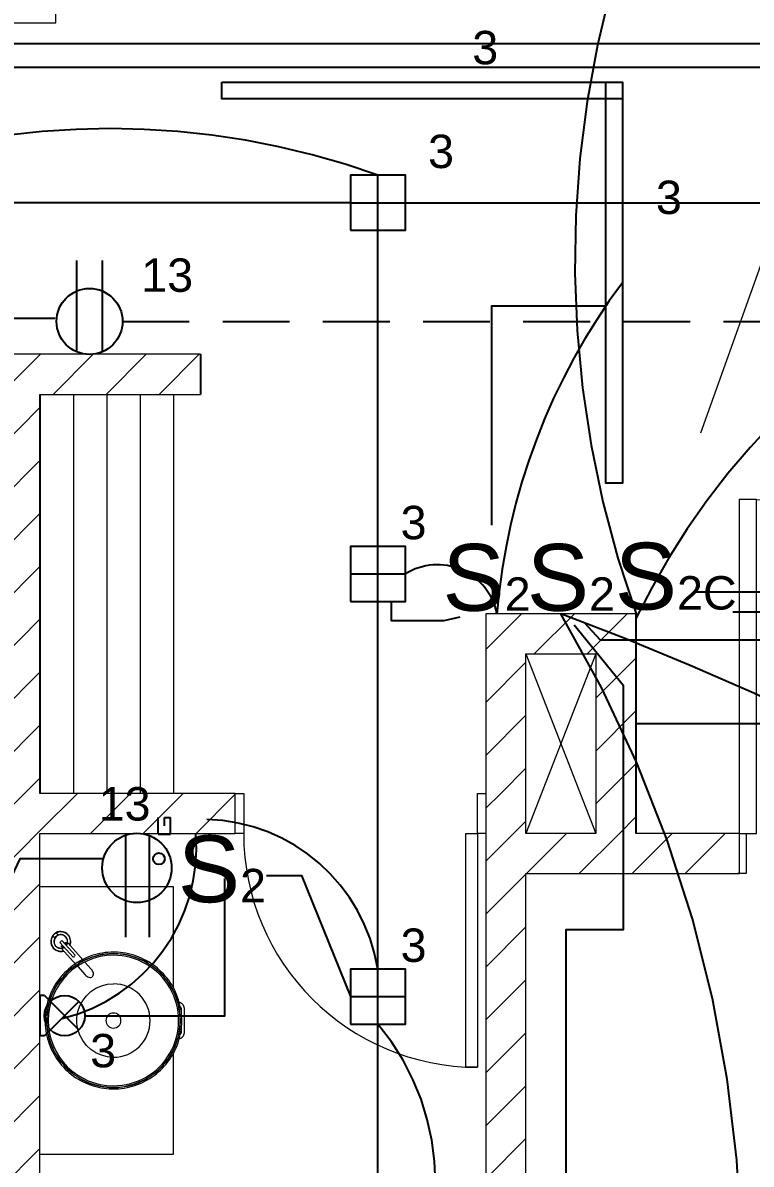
# Model space of a CAD drawing. Header units: inches. Extents: x 131 to 82119, y 71 to 16923.
# Drawn here: x 179.133 to 181.314, y 119.25 to 122.666 of the extents above; entities that cross this region are included whole.
import ezdxf
from ezdxf.enums import TextEntityAlignment as Align

# ---------------------------------------------------------------- set-up
doc = ezdxf.new("R2010")
doc.units = ezdxf.units.IN
doc.header["$MEASUREMENT"] = 0
doc.linetypes.add('HIDDEN', pattern=[9.525, 6.35, -3.175])
doc.linetypes.add('PISO', pattern=[0.3, 0.2, -0.1])
for name, color, linetype, lineweight in [('A-DETL-____-THIN', 151, 'Continuous', 18), ('A-DOOR-____-MCUT', 31, 'Continuous', 18), ('A-DOOR-____-OTLN', 31, 'Continuous', 18), ('A-DOOR-FRAM-MCUT', 31, 'Continuous', 18), ('A-WALL-____-MCUT', 113, 'Continuous', 18), ('A-WALL-____-OTLN', 113, 'Continuous', 18), ('A-WALL-____-PATT', 111, 'Continuous', 18), ('DUCTO-PARED O TECHO', 7, 'Continuous', 25), ('DUCTO-PISO', 7, 'PISO', 25), ('P-SANR-FIXT-OTLN', 6, 'Continuous', 18), ('RED-TELEVISIÓN', 84, 'TELEVISION', 25), ('RED-TELÉFONO', 240, 'TELEFONO', 25), ('SIMBOLOGIA', 150, 'Continuous', 25)]:
    doc.layers.add(name, color=color, linetype=linetype, lineweight=lineweight)
for name, color, linetype in [('BLOQUES TOMAS Y LUCES', 140, 'Continuous'), ('INTERRUPTORES', 6, 'Continuous'), ('LAMPARAS', 20, 'Continuous'), ('LUCES Y TOMAS', 5, 'Continuous'), ('Retorno', 5, 'HIDDEN')]:
    doc.layers.add(name, color=color, linetype=linetype)
doc.styles.get("Standard").update_dxf_attribs({"font": 'arial.ttf'})
doc.linetypes.add('TELEFONO', pattern='A,0.32,-0.12,["TEL",Standard,S=0.065,R=0,X=-0.065,Y=-0.0325],-0.14', length=0.58)
doc.linetypes.add('TELEVISION', pattern='A,0.32,-0.13,["TV",Standard,S=0.065,R=0,X=-0.065,Y=-0.0325],-0.13', length=0.58)
pattern_1 = [(45, (197.74889, 144.03864), (-0.07919596, 0.07919596), [])]

# ---------------------------------------------------------------- blocks, each defined once
blk = doc.blocks.new('Puertas Revit Lisas - 0_75  x 2_70-1817899-ARQ-P1')
at = {"layer": 'A-DOOR-____-MCUT'}
for p, q in [((0.315, -0.056825), (0.35, -0.056825)), ((0.315, -0.756825), (0.315, -0.056825)), ((0.35, -0.056825), (0.35, -0.756825)), ((0.35, -0.756825), (0.315, -0.756825))]:
    blk.add_line(p, q, dxfattribs=at)
at = {"layer": 'A-DOOR-____-OTLN'}
blk.add_arc((0.35, -0.056825), 0.7, 180, 270, dxfattribs=at)
at = {"layer": 'A-DOOR-FRAM-MCUT'}
for p, q in [((-0.375, 0.063175), (-0.35, 0.063175)), ((-0.375, -0.056825), (-0.375, 0.063175)), ((-0.35, 0.063175), (-0.35, -0.056825)), ((0.35, 0.063175), (0.375, 0.063175)), ((0.35, -0.056825), (0.35, 0.063175)), ((0.375, 0.063175), (0.375, -0.056825)), ((-0.35, -0.056825), (-0.375, -0.056825)), ((0.375, -0.056825), (0.35, -0.056825))]:
    blk.add_line(p, q, dxfattribs=at)
blk = doc.blocks.new('Puerta de panel simple abatible de 2 hojas 1 - P_ ppal-1848666-ARQ-P1')
at = {"layer": 'A-DOOR-____-MCUT'}
for p, q in [((-1, 1.06), (-0.949, 1.06)), ((-1, 0.06), (-1, 1.06)), ((-0.949, 0.06), (-0.949, 1.06)), ((0.949, 0.06), (0.949, 1.06)), ((0.949, 1.06), (1, 1.06)), ((1, 0.06), (1, 1.06)), ((-1, 0.06), (-0.949, 0.06)), ((1, 0.06), (0.949, 0.06))]:
    blk.add_line(p, q, dxfattribs=at)
at = {"layer": 'A-DOOR-____-OTLN'}
for centre, start, end in [((-1, 0.06), 360, 90), ((1, 0.06), 90, 180)]:
    blk.add_arc(centre, 1, start, end, dxfattribs=at)
blk = doc.blocks.new('Single_Sink_Vanity_15616 - 400x800mm-V26-ARQ-P1')
at = {"layer": 'P-SANR-FIXT-OTLN'}
for p, q in [((0.035, 0.2325), (-0.035, 0.2325)), ((-0.035, 0.2225), (-0.017, 0.2225)), ((0.017, 0.2225), (0.035, 0.2225)), ((-0.0961, 0.2), (-0.4, 0.2)), ((-0.4, 0.2), (-0.4, -0.2)), ((0.4, 0.2), (0.0961, 0.2)), ((0.4, -0.2), (0.4, 0.2)), ((-0.154, -0.0464), (-0.175, -0.0653)), ((-0.1617, -0.087), (-0.1373, -0.065)), ((-0.1953, -0.0948), (-0.2395, -0.1346)), ((-0.2339, -0.1407), (-0.1898, -0.101)), ((-0.1804, -0.0702), (-0.2324, -0.117)), ((-0.2157, -0.1356), (-0.1671, -0.0918)), ((-0.2339, -0.1407), (-0.2395, -0.1346)), ((-0.2326, -0.1176), (-0.2309, -0.1181)), ((-0.2568, -0.1457), (-0.2626, -0.1509)), ((-0.2533, -0.1612), (-0.2475, -0.156))]:
    blk.add_line(p, q, dxfattribs=at)
at = {"layer": 'P-SANR-FIXT-OTLN', "flags": 128}
for points in [[(0.2047, 0.02), (0.2045, 0.0282), (0.204, 0.0364), (0.2032, 0.0445), (0.202, 0.0526), (0.2006, 0.0607), (0.1988, 0.0686), (0.1967, 0.0766), (0.1943, 0.0844), (0.1915, 0.0921), (0.1885, 0.0997), (0.1852, 0.1072), (0.1815, 0.1145), (0.1776, 0.1217), (0.1734, 0.1287), (0.1689, 0.1356), (0.1641, 0.1422), (0.1591, 0.1487), (0.1539, 0.1549), (0.1483, 0.161), (0.1426, 0.1668), (0.1366, 0.1724), (0.1304, 0.1777), (0.124, 0.1828), (0.1174, 0.1876), (0.1106, 0.1922), (0.1036, 0.1965), (0.0965, 0.2005), (0.0892, 0.2042), (0.0817, 0.2076), (0.0742, 0.2107), (0.0665, 0.2136), (0.0587, 0.2161), (0.0508, 0.2182), (0.0428, 0.2201), (0.0348, 0.2217), (0.0267, 0.2229), (0.0186, 0.2238), (0.0104, 0.2244), (0.0022, 0.2246), (-0.006, 0.2246), (-0.0142, 0.2242), (-0.0223, 0.2234), (-0.0304, 0.2224), (-0.0385, 0.221), (-0.0465, 0.2193), (-0.0544, 0.2173), (-0.0623, 0.2149), (-0.07, 0.2123), (-0.0777, 0.2093), (-0.0852, 0.2061), (-0.0925, 0.2025), (-0.0998, 0.1987), (-0.1068, 0.1946), (-0.1137, 0.1901), (-0.1204, 0.1855), (-0.127, 0.1805), (-0.1333, 0.1753), (-0.1394, 0.1699), (-0.1453, 0.1642), (-0.1509, 0.1582), (-0.1563, 0.1521), (-0.1615, 0.1457), (-0.1664, 0.1392), (-0.171, 0.1324), (-0.1754, 0.1255), (-0.1794, 0.1184), (-0.1832, 0.1111), (-0.1867, 0.1037), (-0.1899, 0.0962), (-0.1928, 0.0886), (-0.1954, 0.0808), (-0.1977, 0.0729), (-0.1996, 0.065), (-0.2013, 0.057), (-0.2026, 0.0489), (-0.2036, 0.0408), (-0.2043, 0.0326), (-0.2046, 0.0244), (-0.2047, 0.02)], [(0.1997, 0.02), (0.1995, 0.028), (0.199, 0.036), (0.1982, 0.0439), (0.1971, 0.0518), (0.1957, 0.0597), (0.1939, 0.0675), (0.1919, 0.0752), (0.1895, 0.0828), (0.1869, 0.0903), (0.1839, 0.0977), (0.1806, 0.105), (0.1771, 0.1122), (0.1733, 0.1192), (0.1692, 0.1261), (0.1648, 0.1327), (0.1601, 0.1392), (0.1552, 0.1455), (0.1501, 0.1516), (0.1447, 0.1575), (0.1391, 0.1632), (0.1333, 0.1687), (0.1272, 0.1739), (0.121, 0.1788), (0.1145, 0.1836), (0.1079, 0.188), (0.1011, 0.1922), (0.0941, 0.1961), (0.087, 0.1997), (0.0797, 0.203), (0.0723, 0.2061), (0.0648, 0.2088), (0.0572, 0.2113), (0.0495, 0.2134), (0.0418, 0.2152), (0.0339, 0.2167), (0.026, 0.2179), (0.0181, 0.2188), (0.0101, 0.2194), (0.0022, 0.2196), (-0.0058, 0.2196), (-0.0138, 0.2192), (-0.0218, 0.2185), (-0.0297, 0.2174), (-0.0375, 0.2161), (-0.0454, 0.2144), (-0.0531, 0.2125), (-0.0608, 0.2102), (-0.0683, 0.2076), (-0.0758, 0.2047), (-0.0831, 0.2015), (-0.0903, 0.1981), (-0.0973, 0.1943), (-0.1042, 0.1903), (-0.1109, 0.186), (-0.1175, 0.1814), (-0.1239, 0.1766), (-0.13, 0.1715), (-0.136, 0.1662), (-0.1417, 0.1606), (-0.1472, 0.1549), (-0.1525, 0.1489), (-0.1575, 0.1427), (-0.1623, 0.1363), (-0.1668, 0.1297), (-0.1711, 0.1229), (-0.1751, 0.116), (-0.1788, 0.1089), (-0.1822, 0.1017), (-0.1853, 0.0943), (-0.1881, 0.0869), (-0.1906, 0.0793), (-0.1929, 0.0716), (-0.1948, 0.0639), (-0.1964, 0.0561), (-0.1977, 0.0482), (-0.1986, 0.0402), (-0.1993, 0.0323), (-0.1996, 0.0243), (-0.1997, 0.02)], [(-0.035, 0.2325), (-0.0358, 0.2325), (-0.0366, 0.2324), (-0.0374, 0.2324), (-0.0382, 0.2322), (-0.039, 0.2321), (-0.0398, 0.2319), (-0.0405, 0.2317), (-0.0413, 0.2315), (-0.042, 0.2312), (-0.0428, 0.2309), (-0.0435, 0.2306), (-0.0442, 0.2302), (-0.0449, 0.2299), (-0.0456, 0.2294), (-0.0463, 0.229), (-0.0469, 0.2285), (-0.0476, 0.2281), (-0.0482, 0.2275), (-0.0488, 0.227), (-0.0493, 0.2264), (-0.0499, 0.2258), (-0.0504, 0.2252), (-0.0509, 0.2246), (-0.0514, 0.224), (-0.0518, 0.2233), (-0.0522, 0.2226), (-0.0526, 0.2219), (-0.053, 0.2212), (-0.0533, 0.2205), (-0.0536, 0.2197), (-0.0539, 0.219), (-0.0542, 0.2182), (-0.0544, 0.2175), (-0.0546, 0.2167)], [(-0.0493, 0.2264), (-0.0499, 0.2258), (-0.0504, 0.2252), (-0.0509, 0.2246), (-0.0514, 0.224), (-0.0518, 0.2233), (-0.0522, 0.2226), (-0.0526, 0.2219), (-0.053, 0.2212), (-0.0533, 0.2205), (-0.0536, 0.2197), (-0.0539, 0.219), (-0.0542, 0.2182), (-0.0544, 0.2175), (-0.0546, 0.2167)], [(-0.035, 0.2325), (-0.0358, 0.2325), (-0.0366, 0.2324), (-0.0374, 0.2324), (-0.0382, 0.2322), (-0.039, 0.2321), (-0.0398, 0.2319), (-0.0405, 0.2317), (-0.0413, 0.2315), (-0.042, 0.2312), (-0.0428, 0.2309), (-0.0435, 0.2306), (-0.0442, 0.2302), (-0.0449, 0.2299), (-0.0456, 0.2294), (-0.0463, 0.229), (-0.0469, 0.2285), (-0.0476, 0.2281), (-0.0482, 0.2275), (-0.0488, 0.227)], [(-0.042, 0.2197), (-0.0417, 0.2199), (-0.0414, 0.2202), (-0.0411, 0.2205), (-0.0407, 0.2207), (-0.0404, 0.2209), (-0.0401, 0.2211), (-0.0397, 0.2213), (-0.0394, 0.2215), (-0.039, 0.2217), (-0.0386, 0.2218), (-0.0382, 0.222), (-0.0379, 0.2221), (-0.0375, 0.2222), (-0.0371, 0.2223), (-0.0367, 0.2224), (-0.0363, 0.2224), (-0.0359, 0.2225), (-0.0355, 0.2225), (-0.0351, 0.2225), (-0.035, 0.2225)], [(0.0489, 0.2268), (0.0483, 0.2274), (0.0477, 0.2279), (0.0471, 0.2284), (0.0465, 0.2289), (0.0458, 0.2293), (0.0451, 0.2297), (0.0444, 0.2301), (0.0437, 0.2305), (0.043, 0.2308), (0.0422, 0.2311), (0.0415, 0.2314), (0.0407, 0.2317), (0.04, 0.2319), (0.0392, 0.2321), (0.0384, 0.2322), (0.0376, 0.2323), (0.0368, 0.2324), (0.036, 0.2325), (0.0352, 0.2325), (0.035, 0.2325)], [(0.0546, 0.2165), (0.0544, 0.2173), (0.0542, 0.218), (0.054, 0.2188), (0.0537, 0.2195), (0.0534, 0.2203), (0.0531, 0.221), (0.0527, 0.2217), (0.0524, 0.2224), (0.0519, 0.2231), (0.0515, 0.2238), (0.051, 0.2244), (0.0506, 0.2251), (0.05, 0.2257), (0.0495, 0.2263), (0.0489, 0.2268), (0.0483, 0.2274), (0.0477, 0.2279), (0.0471, 0.2284), (0.0465, 0.2289), (0.0458, 0.2293), (0.0451, 0.2297), (0.0444, 0.2301), (0.0437, 0.2305), (0.043, 0.2308), (0.0422, 0.2311), (0.0415, 0.2314), (0.0407, 0.2317), (0.04, 0.2319), (0.0392, 0.2321), (0.0384, 0.2322), (0.0376, 0.2323), (0.0368, 0.2324), (0.036, 0.2325), (0.0352, 0.2325), (0.035, 0.2325)], [(0.035, 0.2225), (0.0354, 0.2225), (0.0358, 0.2225), (0.0362, 0.2224), (0.0366, 0.2224), (0.037, 0.2223), (0.0374, 0.2222), (0.0378, 0.2221), (0.0381, 0.222), (0.0385, 0.2219), (0.0389, 0.2217), (0.0393, 0.2215), (0.0396, 0.2214), (0.04, 0.2212), (0.0403, 0.221), (0.0406, 0.2208), (0.041, 0.2205), (0.0413, 0.2203), (0.0416, 0.22), (0.0419, 0.2197), (0.0422, 0.2195)], [(0.0546, 0.2165), (0.0544, 0.2173), (0.0542, 0.218), (0.054, 0.2188), (0.0537, 0.2195), (0.0534, 0.2203), (0.0531, 0.221), (0.0527, 0.2217), (0.0524, 0.2224), (0.0519, 0.2231), (0.0515, 0.2238), (0.051, 0.2244), (0.0506, 0.2251), (0.05, 0.2257), (0.0495, 0.2263), (0.0495, 0.2263)], [(-0.2047, 0.02), (-0.2045, 0.0118), (-0.204, 0.0036), (-0.2032, -0.0045), (-0.202, -0.0126), (-0.2006, -0.0207), (-0.1988, -0.0286), (-0.1967, -0.0366), (-0.1943, -0.0444), (-0.1915, -0.0521), (-0.1885, -0.0597), (-0.1852, -0.0672), (-0.1815, -0.0745), (-0.1776, -0.0817), (-0.1734, -0.0887), (-0.1689, -0.0956), (-0.1641, -0.1022), (-0.1591, -0.1087), (-0.1539, -0.1149), (-0.1483, -0.121), (-0.1426, -0.1268), (-0.1366, -0.1324), (-0.1304, -0.1377), (-0.124, -0.1428), (-0.1174, -0.1476), (-0.1106, -0.1522), (-0.1036, -0.1565), (-0.0965, -0.1605), (-0.0892, -0.1642), (-0.0817, -0.1676), (-0.0742, -0.1707), (-0.0665, -0.1736), (-0.0587, -0.1761), (-0.0508, -0.1782), (-0.0428, -0.1801), (-0.0348, -0.1817), (-0.0267, -0.1829), (-0.0186, -0.1838), (-0.0104, -0.1844), (-0.0022, -0.1846), (0.006, -0.1846), (0.0142, -0.1842), (0.0223, -0.1834), (0.0304, -0.1824), (0.0385, -0.181), (0.0465, -0.1793), (0.0544, -0.1773), (0.0623, -0.1749), (0.07, -0.1723), (0.0777, -0.1693), (0.0852, -0.1661), (0.0925, -0.1625), (0.0998, -0.1587), (0.1068, -0.1546), (0.1137, -0.1501), (0.1204, -0.1455), (0.127, -0.1405), (0.1333, -0.1353), (0.1394, -0.1299), (0.1453, -0.1242), (0.1509, -0.1182), (0.1563, -0.1121), (0.1615, -0.1057), (0.1664, -0.0992), (0.171, -0.0924), (0.1754, -0.0855), (0.1794, -0.0784), (0.1832, -0.0711), (0.1867, -0.0637), (0.1899, -0.0562), (0.1928, -0.0486), (0.1954, -0.0408), (0.1977, -0.0329), (0.1996, -0.025), (0.2013, -0.017), (0.2026, -0.0089), (0.2036, -0.0008), (0.2043, 0.0074), (0.2046, 0.0156), (0.2047, 0.02)], [(-0.1997, 0.02), (-0.1995, 0.012), (-0.199, 0.004), (-0.1982, -0.0039), (-0.1971, -0.0118), (-0.1957, -0.0197), (-0.1939, -0.0275), (-0.1919, -0.0352), (-0.1895, -0.0428), (-0.1869, -0.0503), (-0.1839, -0.0577), (-0.1806, -0.065), (-0.1771, -0.0722), (-0.1733, -0.0792), (-0.1692, -0.0861), (-0.1648, -0.0927), (-0.1601, -0.0992), (-0.1552, -0.1055), (-0.1501, -0.1116), (-0.1447, -0.1175), (-0.1391, -0.1232), (-0.1333, -0.1287), (-0.1272, -0.1339), (-0.121, -0.1388), (-0.1145, -0.1436), (-0.1079, -0.148), (-0.1011, -0.1522), (-0.0941, -0.1561), (-0.087, -0.1597), (-0.0797, -0.163), (-0.0723, -0.1661), (-0.0648, -0.1688), (-0.0572, -0.1713), (-0.0495, -0.1734), (-0.0418, -0.1752), (-0.0339, -0.1767), (-0.026, -0.1779), (-0.0181, -0.1788), (-0.0101, -0.1794), (-0.0022, -0.1796), (0.0058, -0.1796), (0.0138, -0.1792), (0.0218, -0.1785), (0.0297, -0.1774), (0.0375, -0.1761), (0.0454, -0.1744), (0.0531, -0.1725), (0.0608, -0.1702), (0.0683, -0.1676), (0.0758, -0.1647), (0.0831, -0.1615), (0.0903, -0.1581), (0.0973, -0.1543), (0.1042, -0.1503), (0.1109, -0.146), (0.1175, -0.1414), (0.1239, -0.1366), (0.13, -0.1315), (0.136, -0.1262), (0.1417, -0.1206), (0.1472, -0.1149), (0.1525, -0.1089), (0.1575, -0.1027), (0.1623, -0.0963), (0.1668, -0.0897), (0.1711, -0.0829), (0.1751, -0.076), (0.1788, -0.0689), (0.1822, -0.0617), (0.1853, -0.0543), (0.1881, -0.0469), (0.1906, -0.0393), (0.1929, -0.0316), (0.1948, -0.0239), (0.1964, -0.0161), (0.1977, -0.0082), (0.1986, -0.0002), (0.1993, 0.0077), (0.1996, 0.0157), (0.1997, 0.02)], [(0.1099, 0.02), (0.1084, 0.0019), (0.1039, -0.0157), (0.0966, -0.0323), (0.0867, -0.0475), (0.0744, -0.0608), (0.0601, -0.072), (0.0441, -0.0806), (0.027, -0.0865), (0.0091, -0.0895), (-0.0091, -0.0895), (-0.027, -0.0865), (-0.0441, -0.0806), (-0.0601, -0.072), (-0.0744, -0.0608), (-0.0867, -0.0475), (-0.0966, -0.0323), (-0.1039, -0.0157), (-0.1084, 0.0019), (-0.11, 0.02)], [(-0.1314, -0.0429), (-0.1333, -0.0413), (-0.1357, -0.0403), (-0.1385, -0.0399), (-0.1415, -0.0401), (-0.1447, -0.0408), (-0.1479, -0.0422), (-0.1511, -0.0441), (-0.154, -0.0464)], [(-0.1373, -0.065), (-0.1346, -0.0623), (-0.1325, -0.0594), (-0.1308, -0.0563), (-0.1297, -0.0532), (-0.1292, -0.0502), (-0.1293, -0.0474), (-0.1301, -0.0449), (-0.1314, -0.0429)], [(-0.1898, -0.101), (-0.1904, -0.0994), (-0.1912, -0.0979), (-0.1924, -0.0966), (-0.1937, -0.0956), (-0.1953, -0.0948)], [(-0.2256, -0.1109), (-0.2266, -0.1105), (-0.2276, -0.1102), (-0.2288, -0.1098), (-0.2299, -0.1095), (-0.231, -0.1093), (-0.2321, -0.1091), (-0.2333, -0.1089), (-0.2344, -0.1088), (-0.2356, -0.1087), (-0.2368, -0.1087), (-0.2379, -0.1087), (-0.2391, -0.1088), (-0.2402, -0.1089), (-0.2414, -0.1091), (-0.2425, -0.1093), (-0.2436, -0.1096), (-0.2448, -0.1099), (-0.2459, -0.1102), (-0.247, -0.1106), (-0.248, -0.111), (-0.2491, -0.1115), (-0.2501, -0.112), (-0.2512, -0.1126), (-0.2521, -0.1132), (-0.2531, -0.1138), (-0.2541, -0.1145), (-0.255, -0.1152), (-0.2559, -0.1159), (-0.2567, -0.1167), (-0.2575, -0.1175), (-0.2583, -0.1184), (-0.2591, -0.1193), (-0.2598, -0.1202), (-0.2605, -0.1211), (-0.2611, -0.1221), (-0.2617, -0.1231), (-0.2623, -0.1241), (-0.2628, -0.1251), (-0.2633, -0.1262), (-0.2637, -0.1272), (-0.2641, -0.1283), (-0.2645, -0.1294), (-0.2648, -0.1305), (-0.265, -0.1317), (-0.2653, -0.1328), (-0.2654, -0.134), (-0.2656, -0.1351), (-0.2656, -0.1363), (-0.2657, -0.1374), (-0.2657, -0.1386), (-0.2656, -0.1397), (-0.2655, -0.1409), (-0.2653, -0.142), (-0.2651, -0.1432), (-0.2649, -0.1443), (-0.2646, -0.1454), (-0.2643, -0.1466), (-0.2639, -0.1476), (-0.2635, -0.1487), (-0.263, -0.1498), (-0.2625, -0.1508)], [(-0.2245, -0.1212), (-0.2252, -0.1208), (-0.2259, -0.1203), (-0.2266, -0.1199), (-0.2273, -0.1195), (-0.228, -0.1192), (-0.2288, -0.1188), (-0.2295, -0.1185), (-0.2303, -0.1183), (-0.2311, -0.118), (-0.2319, -0.1178), (-0.2327, -0.1176), (-0.2335, -0.1175), (-0.2343, -0.1174), (-0.2351, -0.1173), (-0.2359, -0.1172), (-0.2367, -0.1172), (-0.2376, -0.1172), (-0.2384, -0.1173), (-0.2392, -0.1174), (-0.24, -0.1175), (-0.2408, -0.1176), (-0.2416, -0.1178), (-0.2424, -0.118), (-0.2432, -0.1183), (-0.2439, -0.1186), (-0.2447, -0.1189), (-0.2455, -0.1192), (-0.2462, -0.1196), (-0.2469, -0.12), (-0.2476, -0.1204), (-0.2483, -0.1208), (-0.2489, -0.1213), (-0.2496, -0.1218), (-0.2502, -0.1223), (-0.2508, -0.1229), (-0.2514, -0.1235), (-0.252, -0.1241), (-0.2525, -0.1247), (-0.253, -0.1253), (-0.2535, -0.126), (-0.2539, -0.1267), (-0.2544, -0.1274), (-0.2548, -0.1281), (-0.2551, -0.1288), (-0.2555, -0.1296), (-0.2558, -0.1303), (-0.2561, -0.1311), (-0.2563, -0.1319), (-0.2565, -0.1326), (-0.2567, -0.1334), (-0.2569, -0.1342), (-0.257, -0.1351), (-0.2571, -0.1359), (-0.2571, -0.1367), (-0.2571, -0.1375), (-0.2571, -0.1383), (-0.2571, -0.1391), (-0.257, -0.1399), (-0.2569, -0.1408), (-0.2568, -0.1416)], [(-0.2249, -0.1216), (-0.2255, -0.1211), (-0.2262, -0.1207), (-0.2269, -0.1203), (-0.2276, -0.1199), (-0.2283, -0.1195), (-0.2291, -0.1192), (-0.2298, -0.1189), (-0.2306, -0.1186), (-0.2313, -0.1184), (-0.2321, -0.1182), (-0.2329, -0.118), (-0.2337, -0.1179), (-0.2345, -0.1178), (-0.2353, -0.1177), (-0.2361, -0.1176), (-0.2369, -0.1176), (-0.2377, -0.1176), (-0.2385, -0.1177), (-0.2393, -0.1178), (-0.2401, -0.1179), (-0.2409, -0.118), (-0.2417, -0.1182), (-0.2425, -0.1184), (-0.2433, -0.1187), (-0.244, -0.1189), (-0.2448, -0.1192), (-0.2455, -0.1196), (-0.2463, -0.1199), (-0.247, -0.1203), (-0.2477, -0.1207), (-0.2483, -0.1212), (-0.249, -0.1217), (-0.2496, -0.1222), (-0.2502, -0.1227), (-0.2508, -0.1232), (-0.2514, -0.1238), (-0.252, -0.1244), (-0.2525, -0.125), (-0.253, -0.1256), (-0.2535, -0.1263), (-0.2539, -0.127), (-0.2543, -0.1276), (-0.2547, -0.1284), (-0.2551, -0.1291), (-0.2554, -0.1298), (-0.2557, -0.1306), (-0.256, -0.1313), (-0.2563, -0.1321), (-0.2565, -0.1329), (-0.2567, -0.1337), (-0.2568, -0.1344), (-0.2569, -0.1352), (-0.257, -0.1361), (-0.2571, -0.1369), (-0.2571, -0.1377), (-0.2571, -0.1385), (-0.257, -0.1393), (-0.257, -0.1401), (-0.2569, -0.1409), (-0.2567, -0.1417), (-0.2566, -0.1425), (-0.2564, -0.1433), (-0.2561, -0.144), (-0.2559, -0.1448), (-0.2556, -0.1456), (-0.2552, -0.1463), (-0.2549, -0.147), (-0.2545, -0.1477), (-0.2541, -0.1484), (-0.2537, -0.1491), (-0.2532, -0.1498), (-0.2527, -0.1504), (-0.2522, -0.151), (-0.2519, -0.1514)], [(-0.253, -0.1616), (-0.252, -0.1623), (-0.251, -0.1628), (-0.25, -0.1634), (-0.249, -0.1639), (-0.2479, -0.1644), (-0.2468, -0.1648), (-0.2458, -0.1652), (-0.2446, -0.1655), (-0.2435, -0.1658), (-0.2424, -0.1661), (-0.2413, -0.1663), (-0.2401, -0.1664), (-0.239, -0.1666), (-0.2378, -0.1666), (-0.2366, -0.1666), (-0.2355, -0.1666), (-0.2343, -0.1665), (-0.2332, -0.1664), (-0.232, -0.1663), (-0.2309, -0.1661), (-0.2298, -0.1658), (-0.2286, -0.1655), (-0.2275, -0.1652), (-0.2264, -0.1648), (-0.2254, -0.1643), (-0.2243, -0.1639), (-0.2233, -0.1633), (-0.2222, -0.1628), (-0.2213, -0.1622), (-0.2203, -0.1615), (-0.2193, -0.1609), (-0.2184, -0.1602), (-0.2175, -0.1594), (-0.2167, -0.1586), (-0.2159, -0.1578), (-0.2151, -0.157), (-0.2143, -0.1561), (-0.2136, -0.1552), (-0.2129, -0.1542), (-0.2123, -0.1533), (-0.2117, -0.1523), (-0.2111, -0.1513), (-0.2106, -0.1502), (-0.2101, -0.1492), (-0.2097, -0.1481), (-0.2093, -0.147), (-0.2089, -0.1459), (-0.2086, -0.1448), (-0.2084, -0.1437), (-0.2081, -0.1425), (-0.208, -0.1414), (-0.2078, -0.1402), (-0.2078, -0.1391), (-0.2077, -0.1379), (-0.2077, -0.1368), (-0.2078, -0.1356), (-0.2079, -0.1345), (-0.2081, -0.1333), (-0.2083, -0.1322), (-0.2085, -0.131), (-0.2088, -0.1299)], [(-0.2519, -0.1514), (-0.2513, -0.152), (-0.2508, -0.1525), (-0.2502, -0.1531), (-0.2496, -0.1536), (-0.2489, -0.1541), (-0.2483, -0.1545), (-0.2476, -0.155), (-0.2469, -0.1554), (-0.2462, -0.1558), (-0.2454, -0.1561), (-0.2447, -0.1565), (-0.244, -0.1568), (-0.2432, -0.157), (-0.2424, -0.1573), (-0.2416, -0.1575), (-0.2409, -0.1577), (-0.2401, -0.1578), (-0.2393, -0.1579), (-0.2385, -0.158), (-0.2376, -0.158), (-0.2368, -0.158), (-0.236, -0.158), (-0.2352, -0.158), (-0.2344, -0.1579), (-0.2336, -0.1578), (-0.2328, -0.1576), (-0.232, -0.1575), (-0.2313, -0.1572), (-0.2305, -0.157), (-0.2297, -0.1567), (-0.229, -0.1564), (-0.2282, -0.1561), (-0.2275, -0.1557), (-0.2268, -0.1554), (-0.2261, -0.1549), (-0.2254, -0.1545), (-0.2248, -0.154), (-0.2241, -0.1535), (-0.2235, -0.153), (-0.2229, -0.1525), (-0.2224, -0.1519), (-0.2218, -0.1513), (-0.2213, -0.1507), (-0.2208, -0.15), (-0.2203, -0.1494), (-0.2199, -0.1487), (-0.2194, -0.148), (-0.219, -0.1473), (-0.2187, -0.1466), (-0.2183, -0.1459), (-0.218, -0.1451), (-0.2178, -0.1444), (-0.2175, -0.1436), (-0.2173, -0.1428), (-0.2171, -0.142), (-0.217, -0.1412), (-0.2168, -0.1404), (-0.2168, -0.1396), (-0.2167, -0.1388), (-0.2167, -0.138), (-0.2167, -0.1372), (-0.2167, -0.1364), (-0.2168, -0.1356), (-0.2169, -0.1348), (-0.217, -0.134), (-0.2172, -0.1332), (-0.2174, -0.1324), (-0.2176, -0.1316), (-0.2179, -0.1309), (-0.2182, -0.1301), (-0.2185, -0.1294), (-0.2189, -0.1287), (-0.2193, -0.1279)], [(-0.2305, -0.1182), (-0.2283, -0.119), (-0.2263, -0.1201)], [(-0.2232, -0.153), (-0.2226, -0.1525), (-0.222, -0.1519), (-0.2214, -0.1513), (-0.2209, -0.1507), (-0.2204, -0.15), (-0.2199, -0.1494), (-0.2195, -0.1487), (-0.219, -0.148), (-0.2186, -0.1473), (-0.2183, -0.1465), (-0.2179, -0.1458), (-0.2176, -0.145), (-0.2173, -0.1443), (-0.2171, -0.1435), (-0.2169, -0.1427), (-0.2167, -0.1419), (-0.2165, -0.1411), (-0.2164, -0.1403), (-0.2163, -0.1395), (-0.2163, -0.1387), (-0.2163, -0.1379), (-0.2163, -0.137), (-0.2163, -0.1362), (-0.2164, -0.1354), (-0.2165, -0.1346), (-0.2166, -0.1338), (-0.2168, -0.133), (-0.217, -0.1322), (-0.2172, -0.1314), (-0.2175, -0.1306), (-0.2178, -0.1299), (-0.2181, -0.1291), (-0.2185, -0.1284), (-0.2189, -0.1277)], [(-0.2181, -0.1292), (-0.2173, -0.1313), (-0.2167, -0.1335), (-0.2163, -0.1357)], [(-0.2562, -0.1439), (-0.2559, -0.1447), (-0.2556, -0.1455), (-0.2553, -0.1462), (-0.2549, -0.147), (-0.2545, -0.1477), (-0.2541, -0.1484), (-0.2537, -0.1491), (-0.2532, -0.1497), (-0.2527, -0.1504), (-0.2522, -0.151), (-0.2519, -0.1514)], [(-0.2519, -0.1514), (-0.2513, -0.152), (-0.2508, -0.1525), (-0.2501, -0.1531), (-0.2495, -0.1536), (-0.2489, -0.1541), (-0.2482, -0.1546), (-0.2475, -0.155), (-0.2468, -0.1554), (-0.2461, -0.1558), (-0.2454, -0.1562), (-0.2446, -0.1565), (-0.2439, -0.1568), (-0.2431, -0.1571), (-0.2423, -0.1573), (-0.2415, -0.1575), (-0.2407, -0.1577), (-0.2399, -0.1579), (-0.2391, -0.158), (-0.2383, -0.1581), (-0.2375, -0.1581), (-0.2367, -0.1581), (-0.2358, -0.1581), (-0.235, -0.1581), (-0.2342, -0.158), (-0.2334, -0.1579), (-0.2326, -0.1577), (-0.2318, -0.1575), (-0.231, -0.1573), (-0.2302, -0.1571), (-0.2295, -0.1568), (-0.2287, -0.1565), (-0.2279, -0.1562), (-0.2272, -0.1558), (-0.2265, -0.1554), (-0.2258, -0.155), (-0.2251, -0.1545), (-0.2245, -0.154), (-0.2238, -0.1535)]]:
    blk.add_lwpolyline(points, dxfattribs=at)
at = {"layer": 'P-SANR-FIXT-OTLN'}
for centre, radius, start, end in [((0, 0.02), 0.1953, 360, 180), ((0, 0.02), 0.2005, 50.9343, 128.6419), ((0, 0.02), 0.2005, 131.6832, 141.9231), ((0, 0.02), 0.2005, 38.0769, 48.1935), ((0, 0.02), 0.2005, 148.8462, 180), ((0, 0.02), 0.1099, 0, 180), ((0, 0.02), 0.2005, 0, 31.1538), ((0, 0.02), 0.0225, 0, 180), ((0, 0.02), 0.2005, 180, 211.1538), ((0, 0.02), 0.1953, 180, 360), ((0, 0.02), 0.0225, 180, 0), ((0, 0.02), 0.2005, 328.8462, 0), ((-0.2367, -0.1377), 0.03, 132, 312), ((-0.2367, -0.1377), 0.03, 66.8172, 132), ((-0.2367, -0.1377), 0.02, 55.1754, 222), ((-0.2367, -0.1377), 0.02, 222, 28.8246), ((-0.2317, -0.1237), 0.0015, 132, 147), ((-0.2317, -0.1237), 0.0015, 87, 132), ((-0.2317, -0.1237), 0.0015, 252, 267), ((-0.2317, -0.1237), 0.0015, 297, 312), ((-0.2317, -0.1237), 0.0015, 312, 58.2837), ((-0.2369, -0.1378), 0.0157, 58.7869, 65.7752), ((-0.2223, -0.1342), 0.0015, 177, 192), ((-0.2223, -0.1342), 0.0015, 132, 147), ((-0.2223, -0.1342), 0.0015, 27, 132), ((-0.2369, -0.1378), 0.0157, 17.882, 25.2131), ((-0.2369, -0.1378), 0.0157, 8.3249, 12.6673), ((-0.2223, -0.1342), 0.0015, 312, 357), ((-0.2367, -0.1377), 0.03, 312, 17.1828), ((0, 0.02), 0.2005, 218.0769, 228.1935), ((0, 0.02), 0.2005, 230.9343, 308.8145), ((0, 0.02), 0.2005, 311.6832, 321.9231), ((-0.2621, -0.1515), 0.000762, 132.7892, 209.8131), ((-0.2367, -0.1369), 0.03, 209.8131, 234.1869), ((-0.2563, -0.1462), 0.000762, 52.3065, 132.8002), ((-0.2563, -0.1462), 0.000762, 25.4752, 132.8002), ((-0.237, -0.1372), 0.0206, 205.1897, 238.8002), ((-0.2538, -0.1606), 0.000762, 234.1869, 311.2108), ((-0.248, -0.1554), 0.000762, 311.1998, 351.5499), ((-0.248, -0.1554), 0.000762, 311.1998, 351.5499)]:
    blk.add_arc(centre, radius, start, end, dxfattribs=at)
for start_param, end_param in [(0, 0.226445), (5.225863, 6.283185), (3.141593, 4.198915), (2.915148, 3.141593)]:
    blk.add_ellipse((-0.224, -0.1263), major_axis=(-0.00836, 0.00929), ratio=0.224951, start_param=start_param, end_param=end_param, dxfattribs=at)
for points, knots in [([(-0.2307, -0.1248), (-0.2309, -0.125), (-0.2312, -0.1251), (-0.2316, -0.1252), (-0.2319, -0.1252), (-0.2323, -0.1251), (-0.2327, -0.1249), (-0.233, -0.1245), (-0.2332, -0.1241), (-0.2332, -0.1237), (-0.2332, -0.1234), (-0.2331, -0.1229), (-0.2329, -0.1227), (-0.2327, -0.1226)], [-1, -1, -1, -1, -0.833333, -0.791667, -0.75, -0.666667, -0.555556, -0.444444, -0.333333, -0.277778, -0.222222, -0.111111, 0, 0, 0, 0]), ([(-0.2327, -0.1226), (-0.2325, -0.1224), (-0.2322, -0.1222), (-0.2319, -0.1222), (-0.2316, -0.1222), (-0.2312, -0.1222), (-0.2308, -0.1225), (-0.2304, -0.1229), (-0.2303, -0.1233), (-0.2302, -0.1236), (-0.2302, -0.124), (-0.2304, -0.1244), (-0.2306, -0.1247), (-0.2307, -0.1248)], [-1, -1, -1, -1, -0.833333, -0.791667, -0.75, -0.666667, -0.555556, -0.444444, -0.333333, -0.277778, -0.222222, -0.111111, 0, 0, 0, 0]), ([(-0.2263, -0.1201), (-0.2264, -0.12), (-0.2266, -0.1199), (-0.227, -0.1197), (-0.2276, -0.1194), (-0.2281, -0.1191), (-0.2286, -0.1189), (-0.2291, -0.1187), (-0.2295, -0.1185), (-0.2299, -0.1184), (-0.2302, -0.1183), (-0.2305, -0.1182), (-0.2308, -0.1181), (-0.2309, -0.1181), (-0.231, -0.118)], [0.3643786, 0.3643786, 0.3643786, 0.3643786, 0.375, 0.4166667, 0.4583333, 0.5, 0.5416667, 0.5833333, 0.625, 0.6666667, 0.6875, 0.7083333, 0.75, 0.767569, 0.767569, 0.767569, 0.767569]), ([(-0.2212, -0.1353), (-0.2214, -0.1354), (-0.2217, -0.1356), (-0.2221, -0.1357), (-0.2224, -0.1357), (-0.2228, -0.1356), (-0.2232, -0.1354), (-0.2235, -0.135), (-0.2237, -0.1345), (-0.2238, -0.134), (-0.2236, -0.1335), (-0.2234, -0.1332), (-0.2233, -0.1331)], [-1, -1, -1, -1, -0.888889, -0.777778, -0.722222, -0.666667, -0.555556, -0.444444, -0.333333, -0.222222, -0.111111, 0, 0, 0, 0]), ([(-0.2233, -0.1331), (-0.2232, -0.133), (-0.223, -0.1329), (-0.2228, -0.1328), (-0.2226, -0.1327), (-0.2224, -0.1327), (-0.2221, -0.1327), (-0.2218, -0.1327), (-0.2216, -0.1329), (-0.2213, -0.133), (-0.221, -0.1334), (-0.2208, -0.1339), (-0.2207, -0.1344), (-0.2209, -0.1349), (-0.2211, -0.1352), (-0.2212, -0.1353)], [-1, -1, -1, -1, -0.916667, -0.875, -0.833333, -0.791667, -0.75, -0.666667, -0.611111, -0.555556, -0.444444, -0.333333, -0.222222, -0.111111, 0, 0, 0, 0]), ([(-0.2163, -0.1357), (-0.2163, -0.1356), (-0.2164, -0.1353), (-0.2165, -0.1348), (-0.2165, -0.1343), (-0.2166, -0.1339), (-0.2167, -0.1335), (-0.2168, -0.133), (-0.2169, -0.1326), (-0.217, -0.1321), (-0.2172, -0.1316), (-0.2174, -0.131), (-0.2176, -0.1305), (-0.2178, -0.1299), (-0.218, -0.1295), (-0.2181, -0.1293), (-0.2181, -0.1292)], [0, 0, 0, 0, 0.0833333, 0.1666667, 0.2083333, 0.25, 0.2916667, 0.3333333, 0.375, 0.4166667, 0.4583333, 0.5, 0.5416667, 0.5833333, 0.625, 0.6354224, 0.6354224, 0.6354224, 0.6354224])]:
    blk.add_open_spline(points, degree=3, knots=knots, dxfattribs=at)
for points in [[(-0.2316, -0.1179), (-0.2318, -0.1178), (-0.2322, -0.1177), (-0.2325, -0.1177), (-0.2326, -0.1176)], [(-0.2263, -0.1201), (-0.2257, -0.1204), (-0.2252, -0.1208), (-0.2246, -0.1212)], [(-0.219, -0.1274), (-0.2187, -0.128), (-0.2184, -0.1286), (-0.2181, -0.1292)]]:
    blk.add_open_spline(points, degree=3, dxfattribs=at)
blk = doc.blocks.new('LUZAP')
at = {"layer": 'SIMBOLOGIA'}
for p, q in [((-0.09, 0.02), (0.0636, 0.1736)), ((-0.0636, 0.1736), (0.09, 0.02)), ((-0.09, 0.02), (-0.09, 0)), ((-0.09, 0), (0.09, 0)), ((0.09, 0.02), (0.09, 0))]:
    blk.add_line(p, q, dxfattribs=at)
blk.add_circle((0, 0.11), 0.09, dxfattribs=at)
blk = doc.blocks.new('TOMA')
at = {"layer": 'SIMBOLOGIA'}
for p, q in [((-0.0301, 0.2165), (-0.0301, 0.0062)), ((0.0294, 0.2165), (0.0294, 0.1463)), ((0.0294, 0.1463), (0.0294, 0.0059))]:
    blk.add_line(p, q, dxfattribs=at)
blk.add_circle((0, 0.0761), 0.0761, dxfattribs=at)
blk = doc.blocks.new('TOMA GFCI')
at = {"layer": 'BLOQUES TOMAS Y LUCES'}
for p, q in [((-0.0076, 0.044), (-0.3947, 0.044)), ((-0.0084, -0.0462), (-0.3947, -0.0462)), ((-0.003, -0.0813), (0.0598, -0.0813)), ((-0.003, -0.0813), (-0.003, -0.1274)), ((-0.003, -0.1274), (0.0598, -0.1274)), ((0.0284, -0.1043), (0.0598, -0.1043)), ((0.0598, -0.1043), (0.0598, -0.1274))]:
    blk.add_line(p, q, dxfattribs=at)
for centre, radius in [((-0.1319, 0), 0.1319), ((-0.0971, -0.0838), 0.0221)]:
    blk.add_circle(centre, radius, dxfattribs=at)

msp = doc.modelspace()

# ---------------------------------------------------------------- hatches: boundary and pattern name
at = {"layer": 'A-WALL-____-PATT'}
h = msp.add_hatch(dxfattribs=at)
h.set_pattern_fill('FP_31', style=0, pattern_type=2)
h.set_pattern_definition([(50, (197.7489, 144.03864), (0.546432, -0.0473076), [0.057, -0.629]), (355, (197.7489, 144.03864), (-0.105429, 0.573371), [0.046, -0.503]), (100.451, (197.7939, 144.03464), (0.440955, 0.525708), [0.049, -0.534]), (46.184, (197.7489, 144.19164), (0.813123, -0.12606), [0.086, -0.943]), (96.636, (197.8169, 144.18064), (0.711995, 0.742252), [0.073, -0.801]), (351.184, (197.7489, 144.19164), (0.71223, 0.742616), [0.069, -0.754]), (21, (197.8249, 144.15364), (0.454985, -0.306292), [0.057, -0.629]), (326, (197.8249, 144.15364), (0.185766, 0.552594), [0.046, -0.503]), (71.451, (197.8629, 144.12764), (0.640536, 0.246016), [0.049, -0.534]), (37.5, (197.7489, 144.03864), (0.009206, 0.2541166), [0.025, -0.472, 0.025, -0.485, -0.505]), (37.5, (197.7489, 144.03864), (0.009206, 0.2541166), [-1.007, 0.025, -0.48]), (7.5, (197.7489, 144.03864), (0.2004608, 0.3007382), [0.025, -0.266, 0.025, -0.46, -0.192]), (7.5, (197.7489, 144.03864), (0.2004608, 0.3007382), [-0.776, 0.025, -0.167]), (327.5, (197.5789, 144.03864), (0.4064829, -0.0170776), [0.025, -0.165, 0.025, -0.569, -0.789]), (327.5, (197.5789, 144.03864), (0.4064829, -0.0170776), [-0.785, 0.025, -0.764]), (317.5, (197.5029, 144.03864), (0.4439987, 0.076008), [0.025, -0.223, 0.025, -0.37, -0.56]), (317.5, (197.5029, 144.03864), (0.4439987, 0.076008), [-0.642, 0.025, -0.535])])
h.paths.add_polyline_path([(179.232, 122.666), (179.232, 127.4175), (179.032, 127.4175), (179.032, 122.666)], flags=0)
h = msp.add_hatch(dxfattribs=at)
h.set_pattern_fill('FP_37', color=8, style=0, pattern_type=2)
h.set_pattern_definition(pattern_1)
h.paths.add_polyline_path([(179.6653, 121.5541), (179.6653, 121.6741), (179.0645, 121.6741), (179.0645, 121.5541), (179.1845, 121.5541)], flags=0)
h.paths.add_polyline_path([(178.2145, 121.5541), (178.2145, 121.6741), (177.4052, 121.6741), (177.4052, 121.5541)], flags=0)
h = msp.add_hatch(dxfattribs=at)
h.set_pattern_fill('FP_37', color=8, style=0, pattern_type=2)
h.set_pattern_definition(pattern_1)
h.paths.add_polyline_path([(179.0645, 120.2998), (179.1845, 120.2998), (179.1845, 121.5541), (179.0645, 121.5541), (179.0645, 120.7541)], flags=0)
h = msp.add_hatch(dxfattribs=at)
h.set_pattern_fill('FP_37', color=8, style=0, pattern_type=2)
h.set_pattern_definition(pattern_1)
h.paths.add_polyline_path([(180.5195, 120.3598), (180.6395, 120.3598), (180.6395, 120.8971), (180.5195, 120.8971)], flags=0)
h = msp.add_hatch(dxfattribs=at)
h.set_pattern_fill('FP_37', color=8, style=0, pattern_type=2)
h.set_pattern_definition(pattern_1)
h.paths.add_polyline_path([(180.8491, 120.7771), (180.9691, 120.7771), (180.9691, 120.8971), (180.6395, 120.8971), (180.6395, 120.7771), (180.8013, 120.7771)], flags=0)
h = msp.add_hatch(dxfattribs=at)
h.set_pattern_fill('FP_37', color=8, style=0, pattern_type=2)
h.set_pattern_definition(pattern_1)
h.paths.add_polyline_path([(180.9691, 120.24), (180.9691, 120.7771), (180.8491, 120.7771), (180.8491, 120.24)], flags=0)
h = msp.add_hatch(dxfattribs=at)
h.set_pattern_fill('FP_37', color=8, style=0, pattern_type=2)
h.set_pattern_definition(pattern_1)
h.paths.add_polyline_path([(179.1845, 120.2398), (179.7695, 120.2398), (179.7695, 120.3598), (179.1845, 120.3598), (179.1845, 120.2998)], flags=0)
h.paths.add_polyline_path([(180.5195, 120.2398), (180.6395, 120.24), (180.6395, 120.3598), (180.5195, 120.3598)], flags=0)
h = msp.add_hatch(dxfattribs=at)
h.set_pattern_fill('FP_37', color=8, style=0, pattern_type=2)
h.set_pattern_definition(pattern_1)
h.paths.add_polyline_path([(179.1245, 118.4672), (179.1845, 118.4672), (179.1845, 120.2998), (179.0645, 120.2998), (179.0645, 118.4672)], flags=0)
h = msp.add_hatch(dxfattribs=at)
h.set_pattern_fill('FP_37', color=8, style=0, pattern_type=2)
h.set_pattern_definition(pattern_1)
h.paths.add_polyline_path([(180.5195, 117.9672), (180.6395, 117.9672), (180.6395, 120.2398), (180.5195, 120.2398), (180.5195, 118.0872)], flags=0)
h = msp.add_hatch(dxfattribs=at)
h.set_pattern_fill('FP_37', color=8, style=0, pattern_type=2)
h.set_pattern_definition(pattern_1)
h.paths.add_polyline_path([(183.2787, 120.12), (183.3987, 120.12), (183.3987, 120.24), (183.2787, 120.24), (183.2787, 120.1912)], flags=0)
h.paths.add_polyline_path([(181.2787, 120.12), (181.2787, 120.24), (180.6395, 120.2398), (180.6395, 120.12), (180.8013, 120.12)], flags=0)

# ---------------------------------------------------------------- linework, layer by layer
msp.add_line((180.9695, 120.5686), (183.781, 120.5686))
at = {"layer": 'A-DETL-____-THIN', "linetype": 'HIDDEN'}
msp.add_line((183.2987, 127.4175), (180.9691, 120.8971), dxfattribs=at)
at = {"layer": 'A-DETL-____-THIN'}
for p, q in [((179.2845, 121.5541), (179.2845, 120.3598)), ((179.3845, 121.5541), (179.3845, 120.3598)), ((179.4845, 121.5541), (179.4845, 120.3598)), ((179.5845, 121.5541), (179.5845, 120.3598)), ((180.6395, 120.7771), (180.8491, 120.24)), ((180.8491, 120.7771), (180.6395, 120.24))]:
    msp.add_line(p, q, dxfattribs=at)
at = {"layer": 'A-DOOR-____-OTLN'}
for p, q in [((181.2987, 120.24), (181.2987, 120.12)), ((181.2987, 120.12), (181.2787, 120.12))]:
    msp.add_line(p, q, dxfattribs=at)
at = {"layer": 'A-WALL-____-MCUT'}
for p, q in [((179.232, 122.666), (179.232, 127.4175)), ((179.032, 122.666), (179.232, 122.666)), ((179.6653, 121.6741), (179.0645, 121.6741)), ((179.6653, 121.5541), (179.6653, 121.6741)), ((179.6657, 121.6741), (179.6657, 121.5541)), ((179.1845, 121.5541), (179.6653, 121.5541)), ((179.1845, 120.3598), (179.1845, 121.5541)), ((179.1849, 121.5541), (179.1849, 120.3598)), ((180.5195, 120.8971), (180.5195, 120.3598)), ((180.9691, 120.8971), (180.5195, 120.8971)), ((180.9691, 120.24), (180.9691, 120.8971)), ((180.9695, 120.8971), (180.9695, 120.24)), ((180.6395, 120.24), (180.6395, 120.7771)), ((180.6395, 120.7771), (180.8491, 120.7771)), ((180.8491, 120.7771), (180.8491, 120.24)), ((179.7695, 120.3598), (179.1845, 120.3598)), ((179.1845, 120.2398), (179.7695, 120.2398)), ((179.1845, 118.4672), (179.1845, 120.2398)), ((180.5195, 120.2398), (180.5195, 118.0872)), ((180.8491, 120.24), (180.6395, 120.24)), ((181.2787, 120.24), (180.9691, 120.24)), ((181.2787, 120.12), (181.2787, 120.24)), ((180.6395, 120.12), (181.2787, 120.12)), ((180.6395, 117.9672), (180.6395, 120.12))]:
    msp.add_line(p, q, dxfattribs=at)
at = {"layer": 'A-WALL-____-OTLN'}
msp.add_line((181.2787, 120.24), (181.2987, 120.24), dxfattribs=at)
at = {"layer": 'DUCTO-PARED O TECHO'}
for points in [[(181.2588, 120.9031), (183.482, 120.9031), (183.482, 125.0486)], [(180.1139, 122.1277), (178.675, 122.1277)], [(180.1963, 121.099), (180.1963, 122.0453)], [(182.1443, 121.9771), (182.1443, 120.9619), (181.148, 120.9619)], [(180.8786, 121.8182), (180.5362, 121.8182), (180.5362, 121.1622)], [(178.9657, 120.0824), (178.9657, 121.7816), (179.2299, 121.7816)], [(180.1963, 119.834), (180.1963, 120.9343)], [(180.236, 120.9343), (180.236, 120.8776), (180.3953, 120.8776), (180.4428, 120.8884)], [(180.7602, 117.1149), (180.7602, 119.9526), (180.9316, 119.9526), (180.9316, 120.6818), (180.7842, 120.8637)], [(183.5395, 119.1305), (183.5395, 119.4305), (181.37, 119.4305), (181.37, 120.8186), (180.8634, 120.8186), (180.8154, 120.8702)], [(179.3746, 120.1641), (179.1239, 120.1641), (179.0568, 120.0217)], [(179.8625, 120.1136), (179.9673, 120.1136), (180.1139, 119.7516)], [(179.3189, 119.6944), (179.7376, 119.6944), (179.7376, 120.1047)], [(180.1963, 118.723), (180.1963, 119.6693)]]:
    msp.add_lwpolyline(points, dxfattribs=at)
msp.add_lwpolyline([(180.2786, 122.1277), (181.3719, 122.1277), (181.3719, 121.0788), (182.0868, 121.0788, 1), (182.2017, 121.0788), (183.4073, 121.0788), (183.4073, 121.9676, 1), (183.5567, 121.9676), (183.5919, 121.9676, 1), (183.7157, 121.9676), (184.0468, 121.9676), (184.1061, 121.8899)], format="xyb", dxfattribs=at)
at = {"layer": 'DUCTO-PISO'}
msp.add_lwpolyline([(179.4317, 121.7724), (183.3607, 121.7724), (183.5461, 120.8439)], dxfattribs=at)
at = {"layer": 'LAMPARAS'}
for p, q in [((180.2786, 122.21), (180.1139, 122.21)), ((180.1139, 122.21), (180.1139, 122.0453)), ((180.1963, 122.0453), (180.1963, 122.21)), ((180.1139, 122.1277), (180.2786, 122.1277)), ((180.1139, 122.0453), (180.2786, 122.0453)), ((180.2786, 121.099), (180.1139, 121.099)), ((180.1139, 121.099), (180.1139, 120.9343)), ((180.1963, 120.9343), (180.1963, 121.099)), ((180.1139, 121.0167), (180.2786, 121.0167)), ((180.1139, 120.9343), (180.2786, 120.9343)), ((180.2786, 119.834), (180.1139, 119.834)), ((180.1139, 119.834), (180.1139, 119.6693)), ((180.1963, 119.6693), (180.1963, 119.834)), ((180.1139, 119.7516), (180.2786, 119.7516)), ((180.1139, 119.6693), (180.2786, 119.6693))]:
    msp.add_line(p, q, dxfattribs=at)
for points in [[(179.7286, 122.4883), (180.9286, 122.4883), (180.9286, 122.4383), (179.7286, 122.4383)], [(180.9286, 122.4883), (180.9286, 121.2883), (180.8786, 121.2883), (180.8786, 122.4883)], [(180.1139, 122.0453), (180.2786, 122.0453), (180.2786, 122.21), (180.1139, 122.21)], [(180.1139, 120.9343), (180.2786, 120.9343), (180.2786, 121.099), (180.1139, 121.099)], [(180.1139, 119.6693), (180.2786, 119.6693), (180.2786, 119.834), (180.1139, 119.834)]]:
    msp.add_lwpolyline(points, close=True, dxfattribs=at)
at = {"layer": 'RED-TELEVISIÓN'}
msp.add_lwpolyline([(178.7966, 119.7581), (178.6686, 119.7581), (178.6686, 122.5333), (188.5123, 122.5333), (188.5123, 123.938), (188.4352, 127.8376)], dxfattribs=at)
at = {"layer": 'RED-TELÉFONO'}
msp.add_lwpolyline([(178.823, 119.3716), (178.3381, 119.3716), (178.3381, 122.6044), (188.6309, 122.6044), (188.6309, 127.6122), (188.4352, 127.8908)], dxfattribs=at)
at = {"layer": 'Retorno'}
for centre, radius, start, end in [((183.9152, 121.9524), 3.129, 98.3091, 199.7104), ((179.3945, 119.9725), 2.3769, 70.2852, 109.7148), ((182.9575, 119.9255), 2.2069, 111.6236, 154.292), ((182.4648, 120.7391), 1.9185, 143.2025, 175.2771), ((180.3744, 120.862), 0.1819, 11.1274, 121.7511), ((177.44, 118.9297), 3.8457, 331.8423, 30.7695), ((177.393, 111.9168), 9.5852, 49.63446, 69.53554), ((179.6696, 119.7486), 0.5335, 9.2091, 88.3832), ((179.1265, 120.1977), 0.5267, 283.5092, 4.5859), ((179.6328, 119.1961), 0.7358, 319.9801, 40.0199)]:
    msp.add_arc(centre, radius, start, end, dxfattribs=at)

# ---------------------------------------------------------------- block references
at = {"layer": 'A-DOOR-____-OTLN'}
for name, p in [('Puerta de panel simple abatible de 2 hojas 1 - P_ ppal-1848666-ARQ-P1', (182.2787, 120.18)), ('Puertas Revit Lisas - 0_75  x 2_70-1817899-ARQ-P1', (180.1445, 120.2966))]:
    msp.add_blockref(name, p, dxfattribs=at)
at = {"layer": 'LUCES Y TOMAS', "color": 3, "xscale": 0.7874015748031495, "yscale": 0.7874015748031495, "rotation": 90}
msp.add_blockref('TOMA GFCI', (179.4748, 120.2404), dxfattribs=at)
at = {"layer": 'P-SANR-FIXT-OTLN', "rotation": 270.0000008738913}
msp.add_blockref('Single_Sink_Vanity_15616 - 400x800mm-V26-ARQ-P1', (179.3845, 119.6798), dxfattribs=at)
at = {"layer": 'SIMBOLOGIA', "xscale": 1.29829461337991, "yscale": 1.29829461337991, "zscale": 1.29829461337991}
msp.add_blockref('TOMA', (179.3329, 121.6736), dxfattribs=at)
at = {"layer": 'SIMBOLOGIA', "xscale": 0.671875174437127, "yscale": 0.671875174437127, "zscale": 0.671875174437127, "rotation": 270}
msp.add_blockref('LUZAP', (179.1845, 119.6944), dxfattribs=at)

# ---------------------------------------------------------------- texts
for s, p in [('3', (180.5178, 122.5419)), ('3', (180.3855, 122.2313)), ('3', (181.0678, 122.0937)), ('13', (179.5655, 121.8609)), ('3', (180.3032, 121.1203)), ('13', (179.4379, 120.2784)), ('3', (180.3032, 119.8553)), ('3', (179.3737, 119.5397))]:
    msp.add_text(s, height=0.1).set_placement(p, align=Align.CENTER)
at = {"layer": 'INTERRUPTORES', "char_height": 0.2, "attachment_point": 1}
for s, insert in [('\\pt0.0082306;S{\\H0.5x;2}', (180.3897, 121.1062)), ('\\pt0.0082306;S{\\H0.5x;2}', (180.6423, 121.1062)), ('\\pt0.0082306;S{\\H0.5x;2C}', (180.9057, 121.1099)), ('\\pt0.0082306;S{\\H0.5x;2}', (179.5974, 120.2338))]:
    msp.add_mtext_dynamic_manual_height_columns(s, width=0.353086, gutter_width=12.5, heights=[0], dxfattribs=dict(at, insert=insert))

doc.saveas('drawing.dxf')
